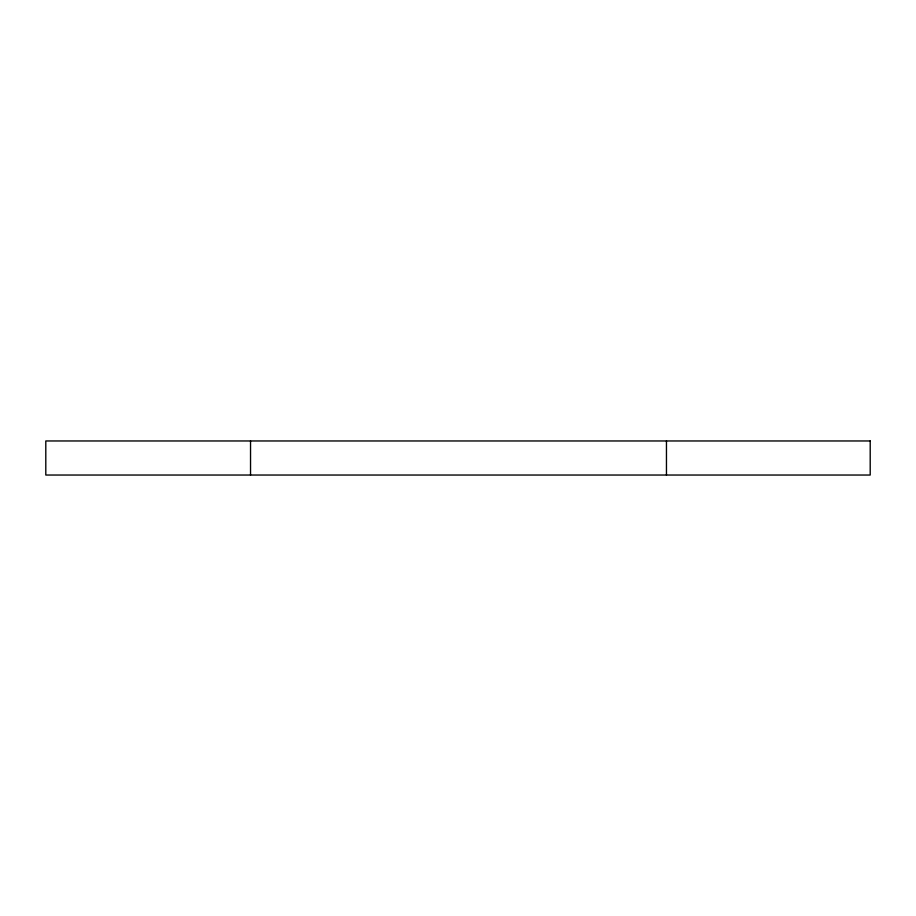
<?xml version="1.0" encoding="UTF-8"?>
<svg xmlns="http://www.w3.org/2000/svg" width="916" height="916" viewBox="0 0 916 916"><rect width="100%" height="100%" fill="white"/><g stroke="black" fill="none" stroke-linecap="round" stroke-linejoin="round"><path stroke-width="1.37" d="M666.459 440.962L666.459 475.038M250.537 440.962L250.537 475.038M870.2 440.962L45.8 440.962L45.8 475.038L870.2 475.038L870.2 440.962"/></g></svg>
